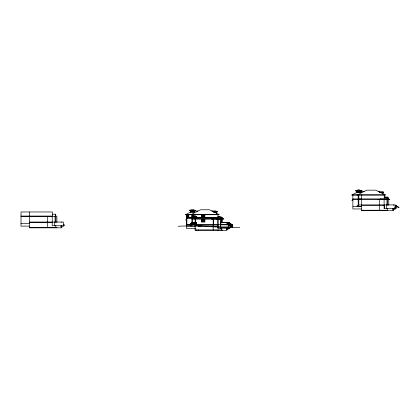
<?xml version="1.0" encoding="UTF-8"?>
<svg xmlns="http://www.w3.org/2000/svg" width="420" height="420" viewBox="0 0 420 420"><rect width="100%" height="100%" fill="white"/><g stroke="black" fill="none" stroke-linecap="round" stroke-linejoin="round"><path stroke-width="0.63" d="M194.696 211.019L194.434 212.053L194.434 210.635M356.727 190.748L356.727 192.428L360.985 192.428L360.985 191.394M190.255 223.907L192.208 222.742L192.045 224.469M190.255 223.97L192.208 222.805M190.255 225.477L192.04 224.322M190.255 225.54L192.04 224.39M61.278 227.393L64.465 225.466L64.465 224.779L63.404 224.779M226.868 229.877L230.055 227.945L230.055 227.262L228.459 227.262M393.151 210.247L396.344 208.32L396.344 207.632L394.748 207.632M186.59 219.418L185.525 219.949L186.59 220.216M352.874 199.789L351.813 200.324L352.874 200.587M190.843 214.72L200.413 209.785L209.454 209.785L219.025 214.457L219.025 214.72L185.525 214.72L190.811 211.88M357.126 195.095L366.697 190.16L375.737 190.16L385.308 194.828L385.308 195.095L351.813 195.095L357.094 192.25M356.717 192.323L360.985 192.313M222.212 218.075L219.734 219.219M388.5 198.445L386.017 199.589M189.378 210.373L192.57 209.307L195.762 210.635L189.378 210.641L189.378 210.373L195.762 210.373M355.667 190.748L358.853 189.683L362.045 191.011L355.667 191.011L355.667 190.748L362.045 190.743M222.212 219.219L222.212 217.471L216.5 219.219M388.5 199.589L388.5 197.846L382.783 199.589M211.848 219.219L218.978 217.471L222.212 217.471M388.154 198.524L389.828 199.589L378.131 199.589L385.266 197.846L388.5 197.846M178.133 226.286C198.707 225.026 219.214 228.123 239.809 227.393M360.386 191.258L359.457 191.258L359.457 192.187L360.386 192.187M360.628 191.394L364.171 191.394M357.352 191.725L358.239 191.725M358.412 191.725L359.3 191.725M359.478 191.725L360.365 191.725M356.717 192.281L360.985 192.271M383.738 192.213L379.748 192.47L383.738 192.213L381.859 191.284L378.042 191.284L380.436 192.47M351.813 194.828L385.308 194.828M384.248 197.043L387.434 197.043L387.434 198.282M352.874 198.907L380.977 198.907M358.192 199.08L361.384 199.08M378.131 199.327L389.828 199.327M352.874 199.526L387.702 199.526L387.702 205.417M361.384 204.887L395.278 204.887L395.278 208.609L394.748 208.64M358.192 204.976L361.384 204.976M395.278 205.228L395.808 205.228L395.808 205.916L396.874 205.916L396.874 206.603L397.934 206.603L397.934 207.291L399 207.291L399 207.632L398.47 207.632L398.47 206.945L397.404 206.945L397.404 206.262L396.344 206.262L396.344 205.574L395.278 205.574M358.192 205.306L357.305 205.637L356.864 206.304L361.384 206.304M361.384 205.417L384.531 205.417M352.874 206.483L361.384 206.483M395.808 207.679L396.344 207.679M395.278 208.609L384.111 208.609L384.111 199.526M361.384 208.96L352.874 208.96L352.874 194.828M393.151 209.927L392.858 209.927L392.858 208.64M361.384 210.247L387.702 210.247M192.108 210.887L193.037 210.887L193.037 211.816L192.108 211.816M194.933 211.019L197.888 211.019M191.063 211.349L191.951 211.349M192.129 211.349L193.016 211.349M193.195 211.349L194.077 211.349M213.465 211.838L217.45 211.838L213.465 212.095M190.433 211.906L194.696 211.895M52.369 214.19L55.561 214.19L55.561 216.673M185.525 214.457L219.025 214.457M204.556 214.877L203.627 214.877L203.627 216.337M193.699 215.056L192.418 215.056L192.418 218.531M21 216.048L52.369 216.048M54.952 216.137L56.889 216.137L56.889 222.563M187.299 216.132L188.449 216.127M55.561 216.227L55.293 216.227L55.293 214.19M201.658 216.316L202.54 216.316M203.648 216.316L204.535 216.316L204.535 214.898M21 216.673L55.829 216.673L55.829 222.563M217.959 216.673L221.151 216.673L221.151 217.912M192.04 216.804L192.197 218.531M192.528 216.804L196.781 216.804L192.528 216.872M187.299 217.371L188.454 217.371M192.082 217.46L186.59 217.46L186.59 214.72M194.035 217.46L217.959 217.46M186.59 217.812L192.082 217.812M194.035 217.812L217.959 217.812M192.638 218.311L193.478 218.311M192.528 218.463L196.781 218.531M213.959 218.516L215.922 218.516M215.35 218.531L186.59 218.531L186.59 224.511L228.995 224.511L232.717 226.916L231.651 226.916L231.651 226.228L230.591 226.228L230.591 225.545L229.525 225.545L229.525 224.858L220.311 224.868M191.909 218.71L195.095 218.71M211.848 218.951L223.545 218.888L223.545 219.151L191.909 219.151M202.545 221.655L201.658 221.66L201.637 219.686L202.566 219.686L202.566 221.681M29.505 222.033L63.404 222.033L63.404 225.755L52.238 225.755L52.238 216.673M29.505 222.563L52.022 222.563M192.528 222.695L196.781 222.695L192.528 222.763L192.638 224.359M222.479 222.653L228.937 222.653M191.909 222.884L191.846 224.474M229.808 223.314L229.745 224.91M21 223.629L29.505 223.629M190.801 223.597L190.738 225.178M230.255 223.603L230.186 225.183M190.36 223.886L190.36 225.456M230.627 223.892L230.696 225.461M231.073 224.175L231.142 225.75M192.528 224.359L196.781 224.359L192.528 224.427M227.178 224.311L228.937 224.38L232.538 226.711M191.909 224.6L195.095 224.6M186.59 224.868L191.909 224.868M191.909 224.936L190.255 225.598M195.095 225.047L218.248 225.047M200.797 225.356L198.802 225.356L198.802 226.249M195.095 225.703L198.734 225.703M200.86 225.876L213.176 226.233M29.505 226.107L21 226.107L21 211.974L52.369 211.974L52.369 216.673M195.095 226.107L186.59 226.107L186.59 221.424M213.176 226.585L217.828 226.585M232.47 226.632L232.402 225.036L232.717 225.01L232.717 227.262L228.995 225.199L230.055 225.199L230.055 225.887L231.121 225.887L231.121 226.574L232.181 226.574L232.181 227.262M217.828 226.853L220.311 226.853M220.311 226.942L228.995 226.942M61.278 227.073L60.984 227.073L60.984 225.782M229.525 227.304L230.055 227.304M29.505 227.393L55.829 227.393M228.995 227.945L229.525 227.945M195.689 228.59L186.59 228.59L186.59 214.457M226.333 229.551L226.868 229.551M195.095 229.877L221.419 229.877M384.248 196.644L385.361 197.179M217.959 216.206L219.634 217.009M221.87 218.08L223.545 218.888M217.45 211.838L215.576 210.908L211.754 210.908L214.148 212.095M228.947 222.758L232.538 225.073M228.947 222.826L232.538 225.141M228.947 224.327L232.538 226.643M382.94 192.47L382.94 193.898M360.985 191.011L360.985 192.428M360.717 191.011L360.717 192.428M360.455 192.255L360.455 191.189L357.262 191.195L357.262 192.255M360.365 191.279L360.365 192.166M359.919 191.279L359.919 192.166M359.389 191.195L359.389 192.255M358.858 191.279L358.858 192.166M358.323 191.195L358.328 192.255M357.793 191.284L357.793 192.166M356.995 191.011L356.995 192.428M221.414 219.287L221.414 222.941L221.419 219.151M216.652 212.095L216.657 213.523M204.892 214.72L204.892 216.667L203.296 216.667L203.296 214.72M202.897 214.72L202.897 216.667L201.301 216.673L201.301 214.72M202.587 216.363L202.587 214.851L201.605 214.851L201.611 216.363M199.831 225.356L199.831 226.301M199.763 225.356L199.763 226.296M194.696 210.635L194.696 212.058L190.444 212.058L190.444 210.641M194.166 211.88L194.166 210.819L190.979 210.819L190.979 211.885M193.636 210.908L193.636 211.796M193.106 210.819L193.106 211.885M192.57 210.908L192.57 211.796M192.129 210.908L192.129 211.796M192.04 210.819L192.04 211.885M191.51 210.908L191.51 211.796M190.712 210.641L190.712 212.058M188.806 214.725L188.806 217.46M188.538 217.46L188.538 214.798L187.21 214.798L187.21 217.46M188.475 217.392L188.475 214.867L187.278 214.867L187.278 217.392M187.877 214.888L187.877 217.371M186.942 214.725L186.947 217.46M395.01 205.417L395.01 208.609M393.682 204.887L393.682 205.417M393.151 208.346L393.151 210.693L361.384 210.693L361.384 194.828M388.762 198.996L388.762 205.417M387.702 208.346L387.702 210.693M387.172 197.043L387.172 198.061M386.946 199.526L386.946 204.887M386.594 204.887L386.594 208.609M384.379 205.417L384.379 208.609M384.248 194.828L384.248 198.324M379.459 199.526L379.459 210.693M358.811 195.095L358.811 199.08M358.811 199.526L358.811 204.976M358.192 195.095L358.192 206.304M232.538 225.01L232.538 226.916M228.785 222.653L228.785 224.38M228.774 224.511L228.947 222.605L228.995 228.233L217.828 228.233L217.828 219.151M228.727 224.868L228.727 228.233M228.627 222.721L228.627 224.311M228.475 222.721L228.475 224.311M228.407 222.721L228.407 224.311M228.186 222.721L228.186 224.311M228.029 222.721L228.029 224.311M227.966 222.721L227.966 224.311M227.929 228.59L227.929 228.911M227.808 222.721L227.74 224.311M227.588 222.721L227.588 224.311M227.519 222.721L227.519 224.311M227.399 225.047L227.399 222.605L220.311 222.605L220.311 228.233M227.351 222.605L227.309 224.511M227.257 222.653L227.267 224.511M227.178 222.605L227.183 224.511M227.021 222.721L227.021 224.311M226.868 227.976L226.868 230.317L195.095 230.317L195.095 214.457M226.569 227.619L226.569 229.551M222.479 219.13L222.479 222.91M222.479 229.877L222.479 230.317M221.503 219.151L221.503 222.605M221.419 227.976L221.419 230.317M221.24 219.371L221.172 222.773M221.151 218.951L221.151 222.92M220.663 219.151L220.663 224.511M220.573 222.605L220.573 228.233M218.096 219.219L218.096 228.233M217.959 214.457L217.959 217.948M217.959 229.877L217.959 230.317M213.439 219.219L213.439 226.585M213.176 219.151L213.176 230.317M198.287 229.877L198.287 230.317M196.691 229.877L196.691 230.317M196.623 216.872L196.623 218.463M196.623 222.763L196.623 224.359M196.56 216.872L196.56 218.463M196.56 222.763L196.56 224.359M196.403 216.872L196.34 218.463M196.403 222.763L196.34 224.359M196.182 216.872L196.182 218.463M196.182 222.763L196.182 224.359M196.114 216.872L196.114 218.463M196.114 222.763L196.114 224.359M195.893 216.872L195.893 218.463M195.893 222.763L195.962 224.359M195.741 216.872L195.741 218.463M195.741 222.763L195.741 224.359M195.673 216.872L195.673 218.463M195.673 222.763L195.673 224.359M195.515 216.872L195.515 218.463M195.452 222.763L195.515 224.359M195.363 217.812L195.363 224.511M195.295 216.872L195.295 218.463M195.295 222.763L195.295 224.359M195.232 216.872L195.232 218.463M195.232 222.763L195.232 224.359M195.074 216.872L195.074 218.463M195.074 222.763L195.074 224.359M194.854 216.872L194.854 218.463M194.854 222.763L194.854 224.359M194.785 216.872L194.785 218.463M194.785 222.763L194.785 224.359M194.633 216.872L194.633 218.463M194.633 222.763L194.633 224.359M194.565 216.872L194.565 218.463M194.565 222.763L194.565 224.359M194.413 216.872L194.413 218.463M194.413 222.763L194.413 224.359M194.345 216.872L194.345 218.463M194.345 222.763L194.345 224.359M194.187 216.872L194.187 218.463M194.187 222.763L194.187 224.359M194.124 216.872L194.124 218.463M194.124 222.763L194.124 224.359M194.035 214.72L194.035 218.71M193.966 222.763L193.966 224.359M193.898 216.872L193.898 218.463M193.898 222.763L193.898 224.359M193.699 218.531L193.767 214.988L192.35 214.988L192.35 218.531M193.746 222.763L193.746 224.359M193.678 216.872L193.678 218.463M193.678 222.763L193.678 224.359M193.526 216.872L193.526 218.463M193.526 222.763L193.526 224.359M193.457 218.463L193.478 215.276L192.638 215.276L192.638 218.463M193.457 222.763L193.457 224.359M193.305 216.872L193.305 218.463M193.305 222.763L193.305 224.359M193.237 216.872L193.237 218.463M193.237 222.763L193.237 224.359M193.079 216.872L193.079 218.463M193.079 222.763L193.079 224.359M193.016 216.872L193.016 218.463M193.016 222.763L193.016 224.359M192.859 216.872L192.859 218.463M192.859 222.763L192.859 224.359M192.791 216.872L192.791 218.463M192.791 222.763L192.791 224.359M192.528 214.72L192.528 218.71M192.528 219.151L192.528 224.6M192.218 224.6L192.218 222.695L192.04 224.6M192.082 214.72L192.082 218.71M191.909 214.457L191.909 225.928M191.247 224.905L191.247 223.309L191.179 224.905M190.433 225.598L190.255 223.692L190.255 225.928M186.858 217.812L186.858 224.511M61.808 222.033L61.808 222.563M61.278 225.493L61.278 227.834L29.505 227.834L29.505 211.974M56.889 227.393L56.889 227.834M55.829 225.493L55.829 227.834M55.073 216.673L55.073 222.033M54.721 222.033L54.721 225.755M52.369 227.393L52.369 227.834M47.586 216.673L47.586 227.834M32.697 227.393L32.697 227.834M31.101 227.393L31.101 227.834M358.26 191.258L357.331 191.258L357.331 192.192L358.26 192.192L358.26 191.258M359.32 191.258L358.391 191.258L358.391 192.192L359.32 192.187L359.32 191.258M191.972 210.887L191.042 210.887L191.042 211.816L191.977 211.816L191.972 210.887M194.103 210.887L193.168 210.887L193.168 211.816L194.103 211.816L194.103 210.887M202.629 214.809L201.569 214.809L201.569 216.405L202.629 216.405L202.629 214.809M204.624 214.809L203.558 214.809L203.558 216.405L204.624 216.405L204.624 214.809M202.897 219.356L201.301 219.356L201.301 222.012L202.897 222.012L202.897 219.356M204.892 219.35L203.296 219.356L203.296 222.012L204.892 222.012L204.892 219.35M202.629 219.618L201.569 219.618L201.569 221.744L202.634 221.744L202.629 219.618M204.624 219.618L203.564 219.618L203.564 221.744L204.624 221.744L204.624 219.618M204.561 219.686L203.627 219.686L203.627 221.681L204.535 221.655L204.535 219.707M229.147 222.884L229.078 224.48L229.147 222.884M191.688 223.025L191.62 224.6L191.688 223.025M229.367 223.031L229.299 224.606L229.367 223.031M191.468 223.167L191.399 224.747L191.468 223.167M229.588 223.172L229.525 224.753L229.588 223.172M191.021 223.456L190.958 225.041L191.021 223.456M230.034 223.461L229.966 225.047L230.034 223.461M190.58 223.745L190.512 225.314L190.58 223.745M230.475 223.75L230.407 225.32L230.475 223.75M230.916 224.033L230.853 225.645L230.916 224.033M231.362 224.322L231.294 225.902L231.362 224.322M231.583 224.474L231.515 226.054L231.583 224.474M231.803 224.616L231.735 226.186L231.803 224.616M232.024 224.763L231.961 226.354L232.024 224.763M232.25 224.889L232.181 226.475L232.25 224.889M200.86 225.293L198.734 225.293L198.734 226.244L200.86 226.349L200.86 225.293"/></g></svg>
